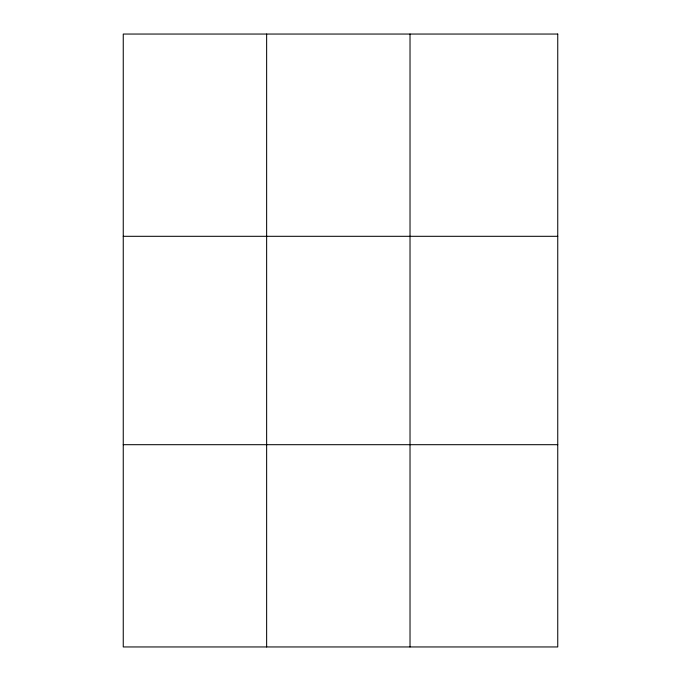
<?xml version="1.0" encoding="UTF-8"?>
<svg xmlns="http://www.w3.org/2000/svg" width="681" height="681" viewBox="0 0 681 681"><rect width="100%" height="100%" fill="white"/><g stroke="black" fill="none" stroke-linecap="round" stroke-linejoin="round"><path stroke-width="1.02" d="M266.637 34.05L266.637 646.95M410.022 34.05L410.022 646.95M123.252 236.307L557.748 236.307M123.252 444.693L557.748 444.693M557.748 34.05L557.748 646.95L123.252 646.95L123.252 34.05L557.748 34.05"/></g></svg>
